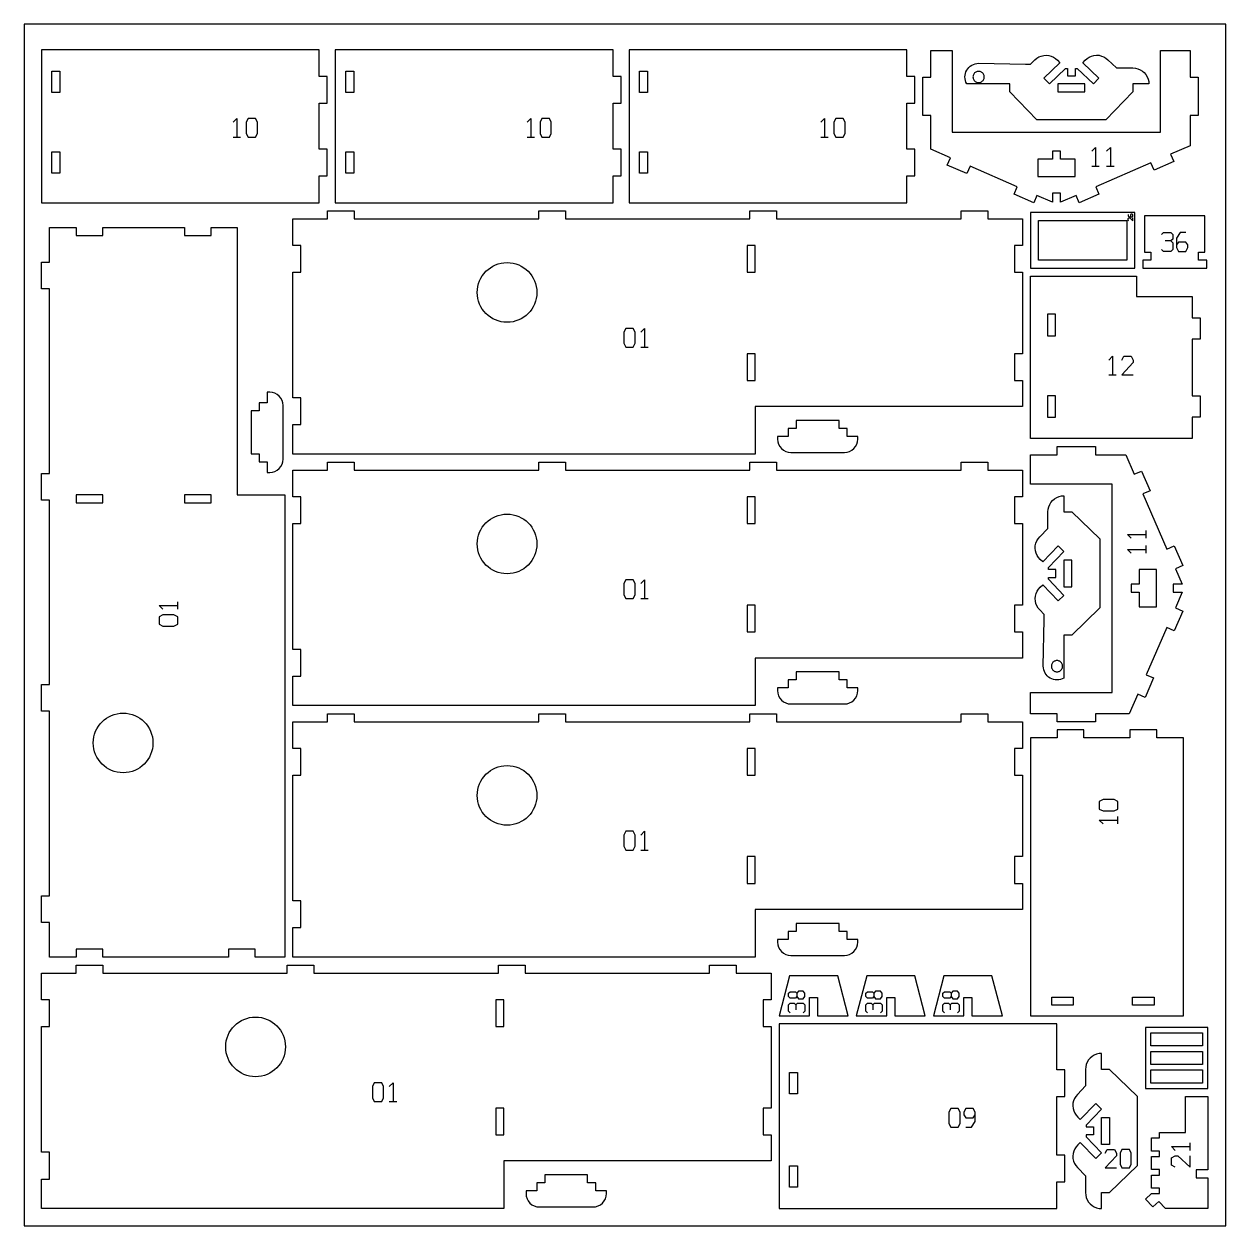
# Model space of a CAD drawing. Header units: millimetres. Extents: x 0 to 450, y 0 to 450.
import ezdxf

# ---------------------------------------------------------------- set-up
doc = ezdxf.new("R2010")
doc.units = ezdxf.units.MM
for name, color, linetype in [('CUT', 1, 'Continuous'), ('ENGRAVE', 5, 'Continuous'), ('SHEET', 8, 'Continuous')]:
    doc.layers.add(name, color=color, linetype=linetype)

msp = doc.modelspace()

# ---------------------------------------------------------------- linework, layer by layer
at = {"layer": 'CUT'}
for p, q in [((6.5, 440.35), (6.5, 383.11)), ((110.5, 440.35), (6.5, 440.35)), ((110.5, 430.35), (110.5, 440.35)), ((116.51, 440.35), (116.51, 383.11)), ((220.51, 440.35), (116.51, 440.35)), ((220.51, 430.35), (220.51, 440.35)), ((226.51, 440.35), (226.51, 383.11)), ((330.52, 440.35), (226.51, 440.35)), ((330.52, 430.35), (330.52, 440.35)), ((339.52, 430.08), (339.52, 440.08)), ((339.52, 440.08), (347.49, 440.08)), ((347.49, 440.08), (347.49, 409.5)), ((376.78, 435.02), (378.43, 436.61)), ((378.43, 436.61), (379.15, 437.21)), ((379.15, 437.21), (379.97, 437.69)), ((379.97, 437.69), (380.84, 438.03)), ((380.84, 438.03), (381.76, 438.24)), ((381.76, 438.24), (382.7, 438.29)), ((382.7, 438.29), (383.64, 438.26)), ((383.64, 438.26), (384.55, 438.01)), ((384.55, 438.01), (385.41, 437.59)), ((385.41, 437.59), (386.21, 437.09)), ((386.21, 437.09), (386.91, 436.46)), ((397.32, 436.46), (398.02, 437.09)), ((398.02, 437.09), (398.82, 437.59)), ((398.82, 437.59), (399.68, 437.97)), ((399.68, 437.97), (400.59, 438.2)), ((400.59, 438.2), (401.53, 438.29)), ((401.53, 438.29), (402.47, 438.29)), ((402.47, 438.29), (403.39, 438.03)), ((403.39, 438.03), (404.27, 437.69)), ((404.27, 437.69), (405.08, 437.21)), ((405.08, 437.21), (405.8, 436.61)), ((405.8, 436.61), (408.96, 433.56)), ((425.48, 409.5), (425.48, 440.08)), ((425.48, 440.08), (436.57, 440.08)), ((436.57, 440.08), (436.57, 430.08)), ((10.45, 424.35), (10.45, 432.35)), ((10.45, 432.35), (13.45, 432.35)), ((13.45, 432.35), (13.45, 424.35)), ((120.46, 424.35), (120.46, 432.35)), ((120.46, 432.35), (123.46, 432.35)), ((123.46, 432.35), (123.46, 424.35)), ((230.46, 424.35), (230.46, 432.35)), ((230.46, 432.35), (233.46, 432.35)), ((233.46, 432.35), (233.46, 424.35)), ((352.44, 431.5), (352.66, 432.13)), ((352.66, 432.13), (352.95, 432.73)), ((352.95, 432.73), (353.33, 433.29)), ((353.33, 433.29), (353.77, 433.79)), ((353.77, 433.79), (354.27, 434.23)), ((354.27, 434.23), (354.83, 434.6)), ((354.83, 434.6), (355.43, 434.9)), ((355.43, 434.9), (356.06, 435.11)), ((356.06, 435.11), (356.71, 435.24)), ((356.58, 432.12), (356.33, 432)), ((356.84, 432.21), (356.58, 432.12)), ((356.71, 435.24), (357.38, 435.29)), ((357.11, 432.28), (356.84, 432.21)), ((357.38, 432.28), (357.11, 432.28)), ((357.38, 435.29), (374.93, 435.02)), ((357.66, 432.26), (357.38, 432.28)), ((357.93, 432.21), (357.66, 432.26)), ((358.19, 432.12), (357.93, 432.21)), ((358.43, 432), (358.19, 432.12)), ((374.93, 435.02), (376.78, 435.02)), ((387.82, 435.53), (381.8, 429.71)), ((383.89, 427.56), (389.9, 433.37)), ((386.91, 436.46), (387.82, 435.53)), ((389.9, 433.37), (390.62, 433.37)), ((390.62, 433.37), (390.62, 430.56)), ((393.62, 430.56), (393.62, 433.37)), ((393.62, 433.37), (394.33, 433.37)), ((394.33, 433.37), (400.35, 427.56)), ((396.41, 435.53), (397.32, 436.46)), ((402.43, 429.71), (396.41, 435.53)), ((408.96, 433.56), (415.18, 433.56)), ((415.18, 433.56), (416.11, 433.48)), ((416.11, 433.48), (417.03, 433.26)), ((417.03, 433.26), (417.9, 432.9)), ((417.9, 432.9), (418.7, 432.41)), ((418.7, 432.41), (419.42, 431.8)), ((113.51, 430.35), (110.5, 430.35)), ((113.51, 420.35), (113.51, 430.35)), ((223.51, 430.35), (220.51, 430.35)), ((223.51, 420.35), (223.51, 430.35)), ((333.52, 430.35), (330.52, 430.35)), ((333.52, 420.35), (333.52, 430.35)), ((336.52, 415.72), (336.52, 430.08)), ((336.52, 430.08), (339.52, 430.08)), ((352.27, 430.18), (352.31, 430.85)), ((352.31, 429.51), (352.27, 430.18)), ((352.31, 430.85), (352.44, 431.5)), ((352.44, 428.86), (352.31, 429.51)), ((352.66, 428.22), (352.44, 428.86)), ((352.95, 427.56), (352.66, 428.22)), ((353, 427.56), (352.95, 427.56)), ((369.06, 427.56), (353, 427.56)), ((355.3, 430.45), (355.28, 430.18)), ((355.28, 430.18), (355.3, 429.9)), ((355.35, 430.72), (355.3, 430.45)), ((355.3, 429.9), (355.35, 429.63)), ((355.44, 430.98), (355.35, 430.72)), ((355.35, 429.63), (355.44, 429.37)), ((355.56, 431.23), (355.44, 430.98)), ((355.44, 429.37), (355.56, 429.13)), ((355.71, 431.46), (355.56, 431.23)), ((355.56, 429.13), (355.71, 428.9)), ((355.89, 431.67), (355.71, 431.46)), ((355.71, 428.9), (355.89, 428.69)), ((356.1, 431.85), (355.89, 431.67)), ((355.89, 428.69), (356.1, 428.51)), ((356.33, 432), (356.1, 431.85)), ((356.1, 428.51), (356.33, 428.36)), ((356.33, 428.36), (356.58, 428.23)), ((356.58, 428.23), (356.84, 428.15)), ((356.84, 428.15), (357.11, 428.09)), ((357.11, 428.09), (357.38, 428.07)), ((357.38, 428.07), (357.66, 428.07)), ((357.66, 428.07), (357.92, 428.13)), ((357.92, 428.13), (358.19, 428.23)), ((358.19, 428.23), (358.43, 428.36)), ((358.66, 431.85), (358.43, 432)), ((358.43, 428.36), (358.66, 428.51)), ((358.87, 431.67), (358.66, 431.85)), ((358.66, 428.51), (358.87, 428.69)), ((359.05, 431.46), (358.87, 431.67)), ((358.87, 428.69), (359.05, 428.9)), ((359.2, 431.23), (359.05, 431.46)), ((359.05, 428.9), (359.2, 429.13)), ((359.32, 430.98), (359.2, 431.23)), ((359.2, 429.13), (359.32, 429.37)), ((359.41, 430.72), (359.32, 430.98)), ((359.32, 429.37), (359.41, 429.63)), ((359.47, 430.45), (359.41, 430.72)), ((359.41, 429.63), (359.47, 429.9)), ((359.48, 430.18), (359.47, 430.45)), ((359.47, 429.9), (359.48, 430.18)), ((369.06, 424.56), (369.06, 427.56)), ((381.8, 429.71), (383.89, 427.56)), ((387.11, 427.56), (387.11, 424.56)), ((397.12, 427.56), (387.11, 427.56)), ((390.62, 430.56), (393.62, 430.56)), ((397.12, 424.56), (397.12, 427.56)), ((400.35, 427.56), (402.43, 429.71)), ((415.18, 427.56), (415.18, 424.56)), ((421.18, 427.56), (415.18, 427.56)), ((419.42, 431.8), (420.03, 431.08)), ((420.03, 431.08), (420.52, 430.28)), ((420.52, 430.28), (420.88, 429.41)), ((420.88, 429.41), (421.1, 428.49)), ((421.1, 428.49), (421.18, 427.56)), ((436.57, 430.08), (439.57, 430.08)), ((439.57, 430.08), (439.57, 415.72)), ((13.45, 424.35), (10.45, 424.35)), ((123.46, 424.35), (120.46, 424.35)), ((233.46, 424.35), (230.46, 424.35)), ((379.17, 414.08), (369.06, 424.56)), ((387.11, 424.56), (397.12, 424.56)), ((415.18, 424.56), (405.06, 414.08)), ((110.5, 403.11), (110.5, 420.35)), ((110.5, 420.35), (113.51, 420.35)), ((220.51, 403.11), (220.51, 420.35)), ((220.51, 420.35), (223.51, 420.35)), ((330.52, 403.11), (330.52, 420.35)), ((330.52, 420.35), (333.52, 420.35)), ((339.52, 415.72), (336.52, 415.72)), ((339.52, 403.11), (339.52, 415.72)), ((405.06, 414.08), (379.17, 414.08)), ((436.57, 415.72), (436.57, 404.42)), ((439.57, 415.72), (436.57, 415.72)), ((347.49, 409.5), (425.48, 409.5)), ((10.45, 394.11), (10.45, 402.11)), ((10.45, 402.11), (13.45, 402.11)), ((13.45, 402.11), (13.45, 394.11)), ((113.51, 403.11), (110.5, 403.11)), ((113.51, 393.11), (113.51, 403.11)), ((120.46, 394.11), (120.46, 402.11)), ((120.46, 402.11), (123.46, 402.11)), ((123.46, 402.11), (123.46, 394.11)), ((223.51, 403.11), (220.51, 403.11)), ((223.51, 393.11), (223.51, 403.11)), ((230.46, 394.11), (230.46, 402.11)), ((230.46, 402.11), (233.46, 402.11)), ((233.46, 402.11), (233.46, 394.11)), ((333.52, 403.11), (330.52, 403.11)), ((333.52, 393.11), (333.52, 403.11)), ((346.85, 399.92), (339.52, 403.11)), ((385.04, 402.36), (385.04, 399.36)), ((388.04, 402.36), (385.04, 402.36)), ((388.04, 399.36), (388.04, 402.36)), ((436.57, 404.42), (429.23, 401.23)), ((429.23, 401.23), (430.43, 398.48)), ((345.66, 397.17), (346.85, 399.92)), ((353, 393.98), (345.66, 397.17)), ((354.19, 396.73), (353, 393.98)), ((371.87, 389.05), (354.19, 396.73)), ((379.54, 399.36), (379.54, 392.93)), ((385.04, 399.36), (379.54, 399.36)), ((393.54, 399.36), (388.04, 399.36)), ((393.54, 392.93), (393.54, 399.36)), ((421.89, 398.04), (401.22, 389.05)), ((423.09, 395.28), (421.89, 398.04)), ((430.43, 398.48), (423.09, 395.28)), ((13.45, 394.11), (10.45, 394.11)), ((110.5, 383.11), (110.5, 393.11)), ((110.5, 393.11), (113.51, 393.11)), ((123.46, 394.11), (120.46, 394.11)), ((220.51, 383.11), (220.51, 393.11)), ((220.51, 393.11), (223.51, 393.11)), ((233.46, 394.11), (230.46, 394.11)), ((330.52, 383.11), (330.52, 393.11)), ((330.52, 393.11), (333.52, 393.11)), ((379.54, 392.93), (393.54, 392.93)), ((370.67, 386.3), (371.87, 389.05)), ((401.22, 389.05), (402.41, 386.3)), ((6.5, 383.11), (110.5, 383.11)), ((116.51, 383.11), (220.51, 383.11)), ((226.51, 383.11), (330.52, 383.11)), ((378.01, 383.11), (370.67, 386.3)), ((379.2, 385.86), (378.01, 383.11)), ((385.04, 383.32), (379.2, 385.86)), ((385.04, 386.67), (385.04, 383.32)), ((388.04, 386.67), (385.04, 386.67)), ((388.04, 383.32), (388.04, 386.67)), ((393.88, 385.86), (388.04, 383.32)), ((395.08, 383.11), (393.88, 385.86)), ((402.41, 386.3), (395.08, 383.11)), ((113.65, 377.11), (113.65, 380.11)), ((113.65, 380.11), (123.66, 380.11)), ((123.66, 380.11), (123.66, 377.11)), ((192.71, 377.11), (192.71, 380.11)), ((192.71, 380.11), (202.71, 380.11)), ((202.71, 380.11), (202.71, 377.11)), ((271.76, 377.11), (271.76, 380.11)), ((271.76, 380.11), (281.77, 380.11)), ((281.77, 380.11), (281.77, 377.11)), ((350.82, 377.11), (350.82, 380.11)), ((350.82, 380.11), (360.82, 380.11)), ((360.82, 380.11), (360.82, 377.11)), ((376.82, 379.49), (376.82, 358.61)), ((415.83, 379.49), (376.82, 379.49)), ((415.83, 358.61), (415.83, 379.49)), ((419.56, 378.16), (419.56, 364.61)), ((442.05, 378.16), (419.56, 378.16)), ((442.05, 364.61), (442.05, 378.16)), ((9.5, 373.82), (19.5, 373.82)), ((9.5, 360.82), (9.5, 373.82)), ((19.5, 373.82), (19.5, 370.82)), ((29.5, 373.82), (60.02, 373.82)), ((29.5, 370.82), (29.5, 373.82)), ((60.02, 373.82), (60.02, 370.82)), ((70.02, 373.82), (79.82, 373.82)), ((70.02, 370.82), (70.02, 373.82)), ((79.82, 373.82), (79.82, 273.77)), ((100.65, 367.1), (100.65, 377.11)), ((100.65, 377.11), (113.65, 377.11)), ((123.66, 377.11), (192.71, 377.11)), ((202.71, 377.11), (271.76, 377.11)), ((281.77, 377.11), (350.82, 377.11)), ((360.82, 377.11), (373.82, 377.11)), ((373.82, 377.11), (373.82, 367.1)), ((379.82, 361.61), (379.82, 376.49)), ((379.82, 376.49), (412.83, 376.49)), ((412.83, 376.49), (412.83, 361.61)), ((19.5, 370.82), (29.5, 370.82)), ((60.02, 370.82), (70.02, 370.82)), ((103.65, 367.1), (100.65, 367.1)), ((103.65, 357.1), (103.65, 367.1)), ((270.77, 367.1), (270.77, 357.1)), ((273.77, 367.1), (270.77, 367.1)), ((273.77, 357.1), (273.77, 367.1)), ((370.82, 367.1), (370.82, 357.1)), ((373.82, 367.1), (370.82, 367.1)), ((419.56, 364.61), (421.83, 364.61)), ((421.83, 364.61), (421.83, 361.61)), ((439.78, 361.61), (439.78, 364.61)), ((439.78, 364.61), (442.05, 364.61)), ((6.5, 360.82), (9.5, 360.82)), ((6.5, 350.82), (6.5, 360.82)), ((412.83, 361.61), (379.82, 361.61)), ((418.83, 361.61), (418.83, 358.61)), ((421.83, 361.61), (418.83, 361.61)), ((442.78, 361.61), (439.78, 361.61)), ((442.78, 358.61), (442.78, 361.61)), ((100.65, 310.03), (100.65, 357.1)), ((100.65, 357.1), (103.65, 357.1)), ((270.77, 357.1), (273.77, 357.1)), ((370.82, 357.1), (373.82, 357.1)), ((373.82, 357.1), (373.82, 326.58)), ((376.82, 358.61), (415.83, 358.61)), ((376.82, 294.77), (376.82, 355.61)), ((376.82, 355.61), (416.53, 355.61)), ((416.53, 355.61), (416.53, 348.01)), ((418.83, 358.61), (442.78, 358.61)), ((9.5, 350.82), (6.5, 350.82)), ((9.5, 281.77), (9.5, 350.82)), ((416.53, 348.01), (437.29, 348.01)), ((437.29, 348.01), (437.29, 340.01)), ((383.2, 341.32), (383.2, 333.31)), ((386.2, 341.32), (383.2, 341.32)), ((386.2, 333.31), (386.2, 341.32)), ((437.29, 340.01), (440.29, 340.01)), ((440.29, 340.01), (440.29, 332.01)), ((383.2, 333.31), (386.2, 333.31)), ((437.29, 332.01), (437.29, 310.77)), ((440.29, 332.01), (437.29, 332.01)), ((270.77, 326.58), (270.77, 316.58)), ((273.77, 326.58), (270.77, 326.58)), ((273.77, 316.58), (273.77, 326.58)), ((370.82, 326.58), (370.82, 316.58)), ((373.82, 326.58), (370.82, 326.58)), ((270.77, 316.58), (273.77, 316.58)), ((370.82, 316.58), (373.82, 316.58)), ((373.82, 316.58), (373.82, 306.79)), ((92.02, 312.17), (91.02, 312.17)), ((91.02, 312.17), (91.02, 308.17)), ((93, 312.08), (92.02, 312.17)), ((93.94, 311.79), (93, 312.08)), ((94.8, 311.33), (93.94, 311.79)), ((95.56, 310.71), (94.8, 311.33)), ((96.18, 309.95), (95.56, 310.71)), ((383.2, 310.77), (383.2, 302.77)), ((386.2, 310.77), (383.2, 310.77)), ((386.2, 302.77), (386.2, 310.77)), ((437.29, 310.77), (440.29, 310.77)), ((440.29, 310.77), (440.29, 302.77)), ((91.02, 308.17), (88.02, 308.17)), ((88.02, 308.17), (88.02, 305.17)), ((96.64, 309.09), (96.18, 309.95)), ((96.93, 308.15), (96.64, 309.09)), ((97.02, 307.17), (96.93, 308.15)), ((97.02, 287.11), (97.02, 307.17)), ((103.65, 310.03), (100.65, 310.03)), ((103.65, 300.03), (103.65, 310.03)), ((273.77, 306.79), (273.77, 288.95)), ((373.82, 306.79), (273.77, 306.79)), ((88.02, 305.17), (85.02, 305.17)), ((85.02, 305.17), (85.02, 289.11)), ((289.11, 301.58), (289.11, 298.58)), ((305.17, 301.58), (289.11, 301.58)), ((305.17, 298.58), (305.17, 301.58)), ((383.2, 302.77), (386.2, 302.77)), ((437.29, 302.77), (437.29, 294.77)), ((440.29, 302.77), (437.29, 302.77)), ((100.65, 288.95), (100.65, 300.03)), ((100.65, 300.03), (103.65, 300.03)), ((286.11, 298.58), (286.11, 295.58)), ((289.11, 298.58), (286.11, 298.58)), ((308.17, 298.58), (305.17, 298.58)), ((308.17, 295.58), (308.17, 298.58)), ((282.11, 295.58), (282.11, 294.58)), ((286.11, 295.58), (282.11, 295.58)), ((282.11, 294.58), (282.2, 293.61)), ((282.2, 293.61), (282.49, 292.67)), ((282.49, 292.67), (282.95, 291.8)), ((312.17, 295.58), (308.17, 295.58)), ((311.33, 291.8), (311.79, 292.67)), ((311.79, 292.67), (312.08, 293.61)), ((312.08, 293.61), (312.17, 294.58)), ((312.17, 294.58), (312.17, 295.58)), ((437.29, 294.77), (376.82, 294.77)), ((85.02, 289.11), (88.02, 289.11)), ((88.02, 289.11), (88.02, 286.11)), ((273.77, 288.95), (100.65, 288.95)), ((282.95, 291.8), (283.57, 291.05)), ((283.57, 291.05), (284.33, 290.42)), ((284.33, 290.42), (285.19, 289.96)), ((285.19, 289.96), (286.13, 289.68)), ((286.13, 289.68), (287.11, 289.58)), ((287.11, 289.58), (307.17, 289.58)), ((307.17, 289.58), (308.15, 289.68)), ((308.15, 289.68), (309.09, 289.96)), ((309.09, 289.96), (309.95, 290.42)), ((309.95, 290.42), (310.71, 291.05)), ((310.71, 291.05), (311.33, 291.8)), ((376.82, 288.77), (386.82, 288.77)), ((376.82, 277.68), (376.82, 288.77)), ((386.82, 291.77), (401.18, 291.77)), ((386.82, 288.77), (386.82, 291.77)), ((401.18, 291.77), (401.18, 288.77)), ((401.18, 288.77), (412.49, 288.77)), ((412.49, 288.77), (415.68, 281.43)), ((88.02, 286.11), (91.02, 286.11)), ((91.02, 286.11), (91.02, 282.11)), ((94.8, 282.95), (95.56, 283.57)), ((95.56, 283.57), (96.18, 284.33)), ((96.18, 284.33), (96.64, 285.19)), ((96.64, 285.19), (96.93, 286.13)), ((96.93, 286.13), (97.02, 287.11)), ((113.65, 282.95), (113.65, 285.95)), ((113.65, 285.95), (123.66, 285.95)), ((123.66, 285.95), (123.66, 282.95)), ((192.71, 282.95), (192.71, 285.95)), ((192.71, 285.95), (202.71, 285.95)), ((202.71, 285.95), (202.71, 282.95)), ((271.76, 282.95), (271.76, 285.95)), ((271.76, 285.95), (281.77, 285.95)), ((281.77, 285.95), (281.77, 282.95)), ((350.82, 282.95), (350.82, 285.95)), ((350.82, 285.95), (360.82, 285.95)), ((360.82, 285.95), (360.82, 282.95)), ((6.5, 281.77), (9.5, 281.77)), ((6.5, 271.76), (6.5, 281.77)), ((91.02, 282.11), (92.02, 282.11)), ((92.02, 282.11), (93, 282.2)), ((93, 282.2), (93.94, 282.49)), ((93.94, 282.49), (94.8, 282.95)), ((100.65, 272.95), (100.65, 282.95)), ((100.65, 282.95), (113.65, 282.95)), ((123.66, 282.95), (192.71, 282.95)), ((202.71, 282.95), (271.76, 282.95)), ((281.77, 282.95), (350.82, 282.95)), ((360.82, 282.95), (373.82, 282.95)), ((373.82, 282.95), (373.82, 272.95)), ((415.68, 281.43), (418.43, 282.62)), ((418.43, 282.62), (421.62, 275.29)), ((407.4, 277.68), (376.82, 277.68)), ((407.4, 199.69), (407.4, 277.68)), ((421.62, 275.29), (418.87, 274.09)), ((9.5, 271.76), (6.5, 271.76)), ((9.5, 202.71), (9.5, 271.76)), ((29.5, 273.77), (19.5, 273.77)), ((19.5, 273.77), (19.5, 270.77)), ((19.5, 270.77), (29.5, 270.77)), ((29.5, 270.77), (29.5, 273.77)), ((70.02, 273.77), (60.02, 273.77)), ((60.02, 273.77), (60.02, 270.77)), ((60.02, 270.77), (70.02, 270.77)), ((70.02, 270.77), (70.02, 273.77)), ((79.82, 273.77), (97.65, 273.77)), ((97.65, 273.77), (97.65, 100.65)), ((103.65, 272.95), (100.65, 272.95)), ((103.65, 262.95), (103.65, 272.95)), ((270.77, 272.95), (270.77, 262.95)), ((273.77, 272.95), (270.77, 272.95)), ((273.77, 262.95), (273.77, 272.95)), ((370.82, 272.95), (370.82, 262.95)), ((373.82, 272.95), (370.82, 272.95)), ((383.64, 269.23), (384, 270.1)), ((384, 270.1), (384.49, 270.9)), ((384.49, 270.9), (385.1, 271.62)), ((385.1, 271.62), (385.82, 272.23)), ((385.82, 272.23), (386.62, 272.72)), ((386.62, 272.72), (387.49, 273.08)), ((387.49, 273.08), (388.41, 273.3)), ((388.41, 273.3), (389.35, 273.37)), ((389.35, 273.37), (389.35, 267.37)), ((418.87, 274.09), (427.86, 253.42)), ((383.35, 267.37), (383.42, 268.31)), ((383.35, 261.16), (383.35, 267.37)), ((383.42, 268.31), (383.64, 269.23)), ((389.35, 267.37), (392.35, 267.37)), ((392.35, 267.37), (402.82, 257.26)), ((100.65, 215.88), (100.65, 262.95)), ((100.65, 262.95), (103.65, 262.95)), ((270.77, 262.95), (273.77, 262.95)), ((370.82, 262.95), (373.82, 262.95)), ((373.82, 262.95), (373.82, 232.43)), ((380.3, 258), (383.35, 261.16)), ((379.22, 256.46), (379.7, 257.27)), ((379.7, 257.27), (380.3, 258)), ((402.82, 257.26), (402.82, 231.37)), ((378.61, 254.67), (378.87, 255.59)), ((378.61, 253.73), (378.61, 254.67)), ((378.7, 252.79), (378.61, 253.73)), ((378.94, 251.88), (378.7, 252.79)), ((378.87, 255.59), (379.22, 256.46)), ((387.19, 254.63), (381.38, 248.61)), ((383.54, 246.53), (389.35, 252.54)), ((389.35, 252.54), (387.19, 254.63)), ((427.86, 253.42), (430.61, 254.61)), ((430.61, 254.61), (433.8, 247.27)), ((379.31, 251.02), (378.94, 251.88)), ((379.82, 250.22), (379.31, 251.02)), ((380.44, 249.52), (379.82, 250.22)), ((381.38, 248.61), (380.44, 249.52)), ((392.35, 249.31), (389.35, 249.31)), ((389.35, 249.31), (389.35, 239.31)), ((392.35, 239.31), (392.35, 249.31)), ((383.54, 245.81), (383.54, 246.53)), ((386.35, 245.81), (383.54, 245.81)), ((386.35, 242.81), (386.35, 245.81)), ((423.97, 245.74), (417.54, 245.74)), ((417.54, 245.74), (417.54, 240.24)), ((423.97, 231.74), (423.97, 245.74)), ((433.8, 247.27), (431.05, 246.08)), ((431.05, 246.08), (433.59, 240.24)), ((379.82, 238.41), (380.44, 239.11)), ((380.44, 239.11), (381.38, 240.01)), ((381.38, 240.01), (387.19, 234)), ((383.54, 242.81), (386.35, 242.81)), ((383.54, 242.1), (383.54, 242.81)), ((389.35, 236.08), (383.54, 242.1)), ((389.35, 239.31), (392.35, 239.31)), ((417.54, 240.24), (414.54, 240.24)), ((414.54, 240.24), (414.54, 237.24)), ((433.59, 240.24), (430.24, 240.24)), ((430.24, 240.24), (430.24, 237.24)), ((378.61, 234.9), (378.64, 235.84)), ((378.67, 233.96), (378.61, 234.9)), ((378.64, 235.84), (378.9, 236.75)), ((378.9, 236.75), (379.31, 237.61)), ((379.31, 237.61), (379.82, 238.41)), ((387.19, 234), (389.35, 236.08)), ((414.54, 237.24), (417.54, 237.24)), ((417.54, 237.24), (417.54, 231.74)), ((430.24, 237.24), (433.59, 237.24)), ((433.59, 237.24), (431.05, 231.4)), ((270.77, 232.43), (270.77, 222.43)), ((273.77, 232.43), (270.77, 232.43)), ((273.77, 222.43), (273.77, 232.43)), ((370.82, 232.43), (370.82, 222.43)), ((373.82, 232.43), (370.82, 232.43)), ((378.87, 233.04), (378.67, 233.96)), ((379.22, 232.16), (378.87, 233.04)), ((379.7, 231.35), (379.22, 232.16)), ((380.3, 230.63), (379.7, 231.35)), ((381.89, 228.98), (380.3, 230.63)), ((402.82, 231.37), (392.35, 221.25)), ((417.54, 231.74), (423.97, 231.74)), ((433.8, 230.21), (430.61, 222.87)), ((431.05, 231.4), (433.8, 230.21)), ((381.62, 209.58), (381.89, 227.12)), ((381.89, 227.12), (381.89, 228.98)), ((270.77, 222.43), (273.77, 222.43)), ((370.82, 222.43), (373.82, 222.43)), ((373.82, 222.43), (373.82, 212.64)), ((392.35, 221.25), (389.35, 221.25)), ((389.35, 221.25), (389.35, 205.2)), ((427.86, 224.06), (420.17, 206.39)), ((430.61, 222.87), (427.86, 224.06)), ((103.65, 215.88), (100.65, 215.88)), ((103.65, 205.88), (103.65, 215.88)), ((273.77, 212.64), (273.77, 194.8)), ((373.82, 212.64), (273.77, 212.64)), ((385.92, 211.52), (385.67, 211.4)), ((386.18, 211.61), (385.92, 211.52)), ((386.45, 211.66), (386.18, 211.61)), ((386.73, 211.68), (386.45, 211.66)), ((387, 211.66), (386.73, 211.68)), ((387.27, 211.61), (387, 211.66)), ((387.53, 211.52), (387.27, 211.61)), ((387.78, 211.4), (387.53, 211.52)), ((289.11, 207.43), (289.11, 204.43)), ((305.17, 207.43), (289.11, 207.43)), ((305.17, 204.43), (305.17, 207.43)), ((381.66, 208.91), (381.62, 209.58)), ((381.79, 208.26), (381.66, 208.91)), ((382, 207.62), (381.79, 208.26)), ((382.3, 207.02), (382, 207.62)), ((382.67, 206.47), (382.3, 207.02)), ((384.64, 209.85), (384.62, 209.58)), ((384.62, 209.58), (384.62, 209.3)), ((384.62, 209.3), (384.69, 209.03)), ((384.69, 210.12), (384.64, 209.85)), ((384.78, 210.38), (384.69, 210.12)), ((384.69, 209.03), (384.78, 208.77)), ((384.9, 210.63), (384.78, 210.38)), ((384.78, 208.77), (384.9, 208.53)), ((385.06, 210.86), (384.9, 210.63)), ((384.9, 208.53), (385.06, 208.3)), ((385.24, 211.07), (385.06, 210.86)), ((385.06, 208.3), (385.24, 208.09)), ((385.45, 211.25), (385.24, 211.07)), ((385.24, 208.09), (385.45, 207.91)), ((385.67, 211.4), (385.45, 211.25)), ((385.45, 207.91), (385.67, 207.76)), ((385.67, 207.76), (385.92, 207.63)), ((385.92, 207.63), (386.18, 207.55)), ((386.18, 207.55), (386.45, 207.49)), ((386.45, 207.49), (386.73, 207.47)), ((386.73, 207.47), (387, 207.49)), ((387, 207.49), (387.27, 207.55)), ((387.27, 207.55), (387.53, 207.63)), ((387.53, 207.63), (387.78, 207.76)), ((388.01, 211.25), (387.78, 211.4)), ((387.78, 207.76), (388.01, 207.91)), ((388.21, 211.07), (388.01, 211.25)), ((388.01, 207.91), (388.21, 208.09)), ((388.4, 210.86), (388.21, 211.07)), ((388.21, 208.09), (388.4, 208.3)), ((388.55, 210.63), (388.4, 210.86)), ((388.4, 208.3), (388.55, 208.53)), ((388.67, 210.38), (388.55, 210.63)), ((388.55, 208.53), (388.67, 208.77)), ((388.78, 210.12), (388.67, 210.38)), ((388.67, 208.77), (388.76, 209.03)), ((388.76, 209.03), (388.81, 209.3)), ((388.83, 209.85), (388.78, 210.12)), ((388.81, 209.3), (388.83, 209.58)), ((388.83, 209.58), (388.83, 209.85)), ((6.5, 202.71), (9.5, 202.71)), ((6.5, 192.71), (6.5, 202.71)), ((100.65, 194.8), (100.65, 205.88)), ((100.65, 205.88), (103.65, 205.88)), ((286.11, 204.43), (286.11, 201.43)), ((289.11, 204.43), (286.11, 204.43)), ((308.17, 204.43), (305.17, 204.43)), ((308.17, 201.43), (308.17, 204.43)), ((383.11, 205.96), (382.67, 206.47)), ((383.62, 205.52), (383.11, 205.96)), ((384.17, 205.15), (383.62, 205.52)), ((384.77, 204.86), (384.17, 205.15)), ((385.4, 204.64), (384.77, 204.86)), ((386.06, 204.51), (385.4, 204.64)), ((386.73, 204.47), (386.06, 204.51)), ((387.39, 204.51), (386.73, 204.47)), ((388.05, 204.64), (387.39, 204.51)), ((388.68, 204.86), (388.05, 204.64)), ((389.35, 205.15), (388.68, 204.86)), ((389.35, 205.2), (389.35, 205.15)), ((422.92, 205.19), (419.73, 197.86)), ((420.17, 206.39), (422.92, 205.19)), ((282.11, 201.43), (282.11, 200.43)), ((286.11, 201.43), (282.11, 201.43)), ((282.11, 200.43), (282.2, 199.46)), ((282.2, 199.46), (282.49, 198.52)), ((282.49, 198.52), (282.95, 197.65)), ((312.17, 201.43), (308.17, 201.43)), ((311.33, 197.65), (311.79, 198.52)), ((311.79, 198.52), (312.08, 199.46)), ((312.08, 199.46), (312.17, 200.43)), ((312.17, 200.43), (312.17, 201.43)), ((376.82, 199.69), (407.4, 199.69)), ((376.82, 191.71), (376.82, 199.69)), ((416.98, 199.05), (413.79, 191.71)), ((419.73, 197.86), (416.98, 199.05)), ((273.77, 194.8), (100.65, 194.8)), ((282.95, 197.65), (283.57, 196.89)), ((283.57, 196.89), (284.33, 196.27)), ((284.33, 196.27), (285.19, 195.81)), ((285.19, 195.81), (286.13, 195.53)), ((286.13, 195.53), (287.11, 195.43)), ((287.11, 195.43), (307.17, 195.43)), ((307.17, 195.43), (308.15, 195.53)), ((308.15, 195.53), (309.09, 195.81)), ((309.09, 195.81), (309.95, 196.27)), ((309.95, 196.27), (310.71, 196.89)), ((310.71, 196.89), (311.33, 197.65)), ((9.5, 192.71), (6.5, 192.71)), ((9.5, 123.66), (9.5, 192.71)), ((113.65, 188.8), (113.65, 191.8)), ((113.65, 191.8), (123.66, 191.8)), ((123.66, 191.8), (123.66, 188.8)), ((192.71, 188.8), (192.71, 191.8)), ((192.71, 191.8), (202.71, 191.8)), ((202.71, 191.8), (202.71, 188.8)), ((271.76, 188.8), (271.76, 191.8)), ((271.76, 191.8), (281.77, 191.8)), ((281.77, 191.8), (281.77, 188.8)), ((350.82, 188.8), (350.82, 191.8)), ((350.82, 191.8), (360.82, 191.8)), ((360.82, 191.8), (360.82, 188.8)), ((386.82, 191.71), (376.82, 191.71)), ((386.82, 188.71), (386.82, 191.71)), ((413.79, 191.71), (401.18, 191.71)), ((401.18, 191.71), (401.18, 188.71)), ((100.65, 178.8), (100.65, 188.8)), ((100.65, 188.8), (113.65, 188.8)), ((123.66, 188.8), (192.71, 188.8)), ((202.71, 188.8), (271.76, 188.8)), ((281.77, 188.8), (350.82, 188.8)), ((360.82, 188.8), (373.82, 188.8)), ((373.82, 188.8), (373.82, 178.8)), ((401.18, 188.71), (386.82, 188.71)), ((396.83, 185.71), (386.82, 185.71)), ((386.82, 185.71), (386.82, 182.71)), ((396.83, 182.71), (396.83, 185.71)), ((424.07, 185.71), (414.07, 185.71)), ((414.07, 185.71), (414.07, 182.71)), ((424.07, 182.71), (424.07, 185.71)), ((386.82, 182.71), (376.82, 182.71)), ((376.82, 182.71), (376.82, 78.71)), ((414.07, 182.71), (396.83, 182.71)), ((434.07, 182.71), (424.07, 182.71)), ((434.07, 78.71), (434.07, 182.71)), ((103.65, 178.8), (100.65, 178.8)), ((103.65, 168.8), (103.65, 178.8)), ((270.77, 178.8), (270.77, 168.8)), ((273.77, 178.8), (270.77, 178.8)), ((273.77, 168.8), (273.77, 178.8)), ((370.82, 178.8), (370.82, 168.8)), ((373.82, 178.8), (370.82, 178.8)), ((100.65, 121.73), (100.65, 168.8)), ((100.65, 168.8), (103.65, 168.8)), ((270.77, 168.8), (273.77, 168.8)), ((370.82, 168.8), (373.82, 168.8)), ((373.82, 168.8), (373.82, 138.28)), ((270.77, 138.28), (270.77, 128.28)), ((273.77, 138.28), (270.77, 138.28)), ((273.77, 128.28), (273.77, 138.28)), ((370.82, 138.28), (370.82, 128.28)), ((373.82, 138.28), (370.82, 138.28)), ((270.77, 128.28), (273.77, 128.28)), ((370.82, 128.28), (373.82, 128.28)), ((373.82, 128.28), (373.82, 118.48)), ((6.5, 123.66), (9.5, 123.66)), ((6.5, 113.65), (6.5, 123.66)), ((103.65, 121.73), (100.65, 121.73)), ((103.65, 111.73), (103.65, 121.73)), ((273.77, 118.48), (273.77, 100.65)), ((373.82, 118.48), (273.77, 118.48)), ((9.5, 113.65), (6.5, 113.65)), ((9.5, 100.65), (9.5, 113.65)), ((289.11, 113.28), (289.11, 110.28)), ((305.17, 113.28), (289.11, 113.28)), ((305.17, 110.28), (305.17, 113.28)), ((100.65, 100.65), (100.65, 111.73)), ((100.65, 111.73), (103.65, 111.73)), ((286.11, 110.28), (286.11, 107.28)), ((289.11, 110.28), (286.11, 110.28)), ((308.17, 110.28), (305.17, 110.28)), ((308.17, 107.28), (308.17, 110.28)), ((29.5, 103.65), (19.5, 103.65)), ((19.5, 103.65), (19.5, 100.65)), ((29.5, 100.65), (29.5, 103.65)), ((86.58, 103.65), (76.58, 103.65)), ((76.58, 103.65), (76.58, 100.65)), ((86.58, 100.65), (86.58, 103.65)), ((282.11, 107.28), (282.11, 106.28)), ((286.11, 107.28), (282.11, 107.28)), ((282.11, 106.28), (282.2, 105.3)), ((282.2, 105.3), (282.49, 104.37)), ((282.49, 104.37), (282.95, 103.5)), ((282.95, 103.5), (283.57, 102.74)), ((312.17, 107.28), (308.17, 107.28)), ((310.71, 102.74), (311.33, 103.5)), ((311.33, 103.5), (311.79, 104.37)), ((311.79, 104.37), (312.08, 105.3)), ((312.08, 105.3), (312.17, 106.28)), ((312.17, 106.28), (312.17, 107.28)), ((19.5, 100.65), (9.5, 100.65)), ((76.58, 100.65), (29.5, 100.65)), ((97.65, 100.65), (86.58, 100.65)), ((273.77, 100.65), (100.65, 100.65)), ((283.57, 102.74), (284.33, 102.12)), ((284.33, 102.12), (285.19, 101.66)), ((285.19, 101.66), (286.13, 101.37)), ((286.13, 101.37), (287.11, 101.28)), ((287.11, 101.28), (307.17, 101.28)), ((307.17, 101.28), (308.15, 101.37)), ((308.15, 101.37), (309.09, 101.66)), ((309.09, 101.66), (309.95, 102.12)), ((309.95, 102.12), (310.71, 102.74)), ((6.5, 84.65), (6.5, 94.65)), ((6.5, 94.65), (19.5, 94.65)), ((19.5, 94.65), (19.5, 97.65)), ((19.5, 97.65), (29.5, 97.65)), ((29.5, 97.65), (29.5, 94.65)), ((29.5, 94.65), (98.56, 94.65)), ((98.56, 94.65), (98.56, 97.65)), ((98.56, 97.65), (108.56, 97.65)), ((108.56, 97.65), (108.56, 94.65)), ((108.56, 94.65), (177.61, 94.65)), ((177.61, 94.65), (177.61, 97.65)), ((177.61, 97.65), (187.61, 97.65)), ((187.61, 97.65), (187.61, 94.65)), ((187.61, 94.65), (256.67, 94.65)), ((256.67, 94.65), (256.67, 97.65)), ((256.67, 97.65), (266.67, 97.65)), ((266.67, 97.65), (266.67, 94.65)), ((266.67, 94.65), (279.67, 94.65)), ((279.67, 94.65), (279.67, 84.65)), ((286.6, 93.67), (282.67, 78.71)), ((304.63, 93.67), (286.6, 93.67)), ((308.56, 78.71), (304.63, 93.67)), ((315.48, 93.67), (311.56, 78.71)), ((333.52, 93.67), (315.48, 93.67)), ((337.44, 78.71), (333.52, 93.67)), ((344.37, 93.67), (340.44, 78.71)), ((362.4, 93.67), (344.37, 93.67)), ((366.33, 78.71), (362.4, 93.67)), ((294.11, 85.58), (297.11, 85.58)), ((294.11, 78.71), (294.11, 85.58)), ((297.11, 85.58), (297.11, 78.71)), ((323, 85.58), (326, 85.58)), ((323, 78.71), (323, 85.58)), ((326, 85.58), (326, 78.71)), ((351.89, 85.58), (354.89, 85.58)), ((351.89, 78.71), (351.89, 85.58)), ((354.89, 85.58), (354.89, 78.71)), ((384.82, 85.66), (392.83, 85.66)), ((384.82, 82.66), (384.82, 85.66)), ((392.83, 85.66), (392.83, 82.66)), ((415.07, 85.66), (423.07, 85.66)), ((415.07, 82.66), (415.07, 85.66)), ((423.07, 85.66), (423.07, 82.66)), ((9.5, 84.65), (6.5, 84.65)), ((9.5, 74.65), (9.5, 84.65)), ((176.62, 84.65), (176.62, 74.65)), ((179.62, 84.65), (176.62, 84.65)), ((179.62, 74.65), (179.62, 84.65)), ((276.67, 84.65), (276.67, 74.65)), ((279.67, 84.65), (276.67, 84.65)), ((392.83, 82.66), (384.82, 82.66)), ((423.07, 82.66), (415.07, 82.66)), ((282.67, 78.71), (294.11, 78.71)), ((297.11, 78.71), (308.56, 78.71)), ((311.56, 78.71), (323, 78.71)), ((326, 78.71), (337.44, 78.71)), ((340.44, 78.71), (351.89, 78.71)), ((354.89, 78.71), (366.33, 78.71)), ((376.82, 78.71), (434.07, 78.71)), ((6.5, 27.58), (6.5, 74.65)), ((6.5, 74.65), (9.5, 74.65)), ((176.62, 74.65), (179.62, 74.65)), ((276.67, 74.65), (279.67, 74.65)), ((279.67, 74.65), (279.67, 44.13)), ((282.67, 75.71), (282.67, 6.5)), ((386.68, 75.71), (282.67, 75.71)), ((386.68, 58.44), (386.68, 75.71)), ((419.89, 74.34), (419.89, 51.46)), ((443.23, 74.34), (419.89, 74.34)), ((421.89, 67.38), (421.89, 72.34)), ((421.89, 72.34), (441.23, 72.34)), ((441.23, 72.34), (441.23, 67.38)), ((443.23, 51.46), (443.23, 74.34)), ((399.89, 63.48), (399.17, 62.86)), ((400.69, 63.97), (399.89, 63.48)), ((401.56, 64.33), (400.69, 63.97)), ((402.47, 64.62), (401.56, 64.33)), ((403.41, 64.62), (402.47, 64.62)), ((403.41, 58.62), (403.41, 64.62)), ((441.23, 67.38), (421.89, 67.38)), ((421.89, 60.42), (421.89, 65.38)), ((421.89, 65.38), (441.23, 65.38)), ((441.23, 65.38), (441.23, 60.42)), ((397.49, 59.56), (397.41, 58.62)), ((397.41, 58.62), (397.41, 52.41)), ((397.71, 60.48), (397.49, 59.56)), ((398.07, 61.35), (397.71, 60.48)), ((398.56, 62.15), (398.07, 61.35)), ((399.17, 62.86), (398.56, 62.15)), ((406.41, 58.62), (403.41, 58.62)), ((416.89, 48.5), (406.41, 58.62)), ((441.23, 60.42), (421.89, 60.42)), ((286.62, 49.44), (286.62, 57.44)), ((286.62, 57.44), (289.62, 57.44)), ((289.62, 57.44), (289.62, 49.44)), ((389.68, 58.44), (386.68, 58.44)), ((389.68, 48.44), (389.68, 58.44)), ((421.89, 53.46), (421.89, 58.42)), ((421.89, 58.42), (441.23, 58.42)), ((441.23, 58.42), (441.23, 53.46)), ((397.41, 52.41), (394.36, 49.25)), ((419.89, 51.46), (443.23, 51.46)), ((441.23, 53.46), (421.89, 53.46)), ((289.62, 49.44), (286.62, 49.44)), ((386.68, 26.5), (386.68, 48.44)), ((386.68, 48.44), (389.68, 48.44)), ((392.73, 45.92), (392.68, 44.98)), ((392.94, 46.83), (392.73, 45.92)), ((393.28, 47.71), (392.94, 46.83)), ((393.76, 48.52), (393.28, 47.71)), ((394.36, 49.25), (393.76, 48.52)), ((395.44, 39.86), (401.26, 45.88)), ((401.26, 45.88), (403.41, 43.79)), ((416.89, 22.62), (416.89, 48.5)), ((434.82, 48.46), (443.18, 48.46)), ((434.82, 35), (434.82, 48.46)), ((443.18, 48.46), (443.18, 20.98)), ((176.62, 44.13), (176.62, 34.13)), ((179.62, 44.13), (176.62, 44.13)), ((179.62, 34.13), (179.62, 44.13)), ((276.67, 44.13), (276.67, 34.13)), ((279.67, 44.13), (276.67, 44.13)), ((392.68, 44.98), (392.77, 44.04)), ((392.77, 44.04), (393, 43.13)), ((393, 43.13), (393.38, 42.26)), ((393.38, 42.26), (393.88, 41.47)), ((393.88, 41.47), (394.51, 40.76)), ((394.51, 40.76), (395.44, 39.86)), ((403.41, 43.79), (397.6, 37.78)), ((403.41, 30.56), (403.41, 40.56)), ((403.41, 40.56), (406.41, 40.56)), ((406.41, 40.56), (406.41, 30.56)), ((397.6, 37.78), (397.6, 37.06)), ((397.6, 37.06), (400.41, 37.06)), ((400.41, 37.06), (400.41, 34.06)), ((176.62, 34.13), (179.62, 34.13)), ((276.67, 34.13), (279.67, 34.13)), ((279.67, 34.13), (279.67, 24.33)), ((397.6, 34.06), (397.6, 33.35)), ((400.41, 34.06), (397.6, 34.06)), ((397.6, 33.35), (403.41, 27.33)), ((422.07, 33), (425.07, 33)), ((422.07, 28.04), (422.07, 33)), ((425.07, 35), (434.82, 35)), ((425.07, 33), (425.07, 35)), ((9.5, 27.58), (6.5, 27.58)), ((9.5, 17.57), (9.5, 27.58)), ((392.77, 27.08), (392.68, 26.15)), ((393, 28), (392.77, 27.08)), ((393.38, 28.86), (393, 28)), ((393.88, 29.65), (393.38, 28.86)), ((394.51, 30.36), (393.88, 29.65)), ((395.44, 31.26), (394.51, 30.36)), ((401.26, 25.25), (395.44, 31.26)), ((403.41, 27.33), (401.26, 25.25)), ((406.41, 30.56), (403.41, 30.56)), ((425.07, 28.04), (422.07, 28.04)), ((425.07, 26.04), (425.07, 28.04)), ((179.62, 24.33), (179.62, 6.5)), ((279.67, 24.33), (179.62, 24.33)), ((286.62, 14.5), (286.62, 22.5)), ((286.62, 22.5), (289.62, 22.5)), ((289.62, 22.5), (289.62, 14.5)), ((389.68, 26.5), (386.68, 26.5)), ((389.68, 16.5), (389.68, 26.5)), ((392.68, 26.15), (392.73, 25.21)), ((392.73, 25.21), (392.94, 24.29)), ((392.94, 24.29), (393.28, 23.41)), ((393.28, 23.41), (393.76, 22.6)), ((393.76, 22.6), (394.36, 21.87)), ((406.41, 12.5), (416.89, 22.62)), ((422.07, 26.04), (425.07, 26.04)), ((422.07, 21.08), (422.07, 26.04)), ((194.96, 19.13), (194.96, 16.13)), ((211.02, 19.13), (194.96, 19.13)), ((211.02, 16.13), (211.02, 19.13)), ((394.36, 21.87), (397.41, 18.71)), ((397.41, 18.71), (397.41, 12.5)), ((425.07, 21.08), (422.07, 21.08)), ((422.07, 19.08), (425.07, 19.08)), ((422.07, 14.12), (422.07, 19.08)), ((425.07, 19.08), (425.07, 21.08)), ((443.18, 20.98), (438.82, 20.98)), ((438.82, 20.98), (438.82, 17.98)), ((6.5, 6.5), (6.5, 17.57)), ((6.5, 17.57), (9.5, 17.57)), ((191.95, 16.13), (191.95, 13.13)), ((194.96, 16.13), (191.95, 16.13)), ((214.02, 16.13), (211.02, 16.13)), ((214.02, 13.13), (214.02, 16.13)), ((289.62, 14.5), (286.62, 14.5)), ((386.68, 6.5), (386.68, 16.5)), ((386.68, 16.5), (389.68, 16.5)), ((425.07, 14.12), (422.07, 14.12)), ((425.07, 12.12), (425.07, 14.12)), ((438.82, 17.98), (443.18, 17.98)), ((443.18, 17.98), (443.18, 6.5)), ((187.95, 13.13), (187.95, 12.13)), ((191.95, 13.13), (187.95, 13.13)), ((187.95, 12.13), (188.05, 11.15)), ((188.05, 11.15), (188.33, 10.21)), ((188.33, 10.21), (188.8, 9.35)), ((188.8, 9.35), (189.42, 8.59)), ((218.02, 13.13), (214.02, 13.13)), ((216.56, 8.59), (217.18, 9.35)), ((217.18, 9.35), (217.64, 10.21)), ((217.64, 10.21), (217.92, 11.15)), ((217.92, 11.15), (218.02, 12.13)), ((218.02, 12.13), (218.02, 13.13)), ((397.41, 12.5), (397.49, 11.56)), ((397.49, 11.56), (397.71, 10.65)), ((397.71, 10.65), (398.07, 9.78)), ((398.07, 9.78), (398.56, 8.97)), ((403.41, 6.5), (403.41, 12.5)), ((403.41, 12.5), (406.41, 12.5)), ((419.89, 10.05), (422.07, 12.12)), ((422.64, 7.15), (419.89, 10.05)), ((422.07, 12.12), (425.07, 12.12)), ((424.82, 9.21), (422.64, 7.15)), ((427.38, 6.5), (424.82, 9.21)), ((179.62, 6.5), (6.5, 6.5)), ((189.42, 8.59), (190.18, 7.97)), ((190.18, 7.97), (191.04, 7.51)), ((191.04, 7.51), (191.98, 7.22)), ((191.98, 7.22), (192.95, 7.13)), ((192.95, 7.13), (213.02, 7.13)), ((213.02, 7.13), (214, 7.22)), ((214, 7.22), (214.93, 7.51)), ((214.93, 7.51), (215.8, 7.97)), ((215.8, 7.97), (216.56, 8.59)), ((282.67, 6.5), (386.68, 6.5)), ((398.56, 8.97), (399.17, 8.26)), ((399.17, 8.26), (399.89, 7.65)), ((399.89, 7.65), (400.69, 7.15)), ((400.69, 7.15), (401.56, 6.79)), ((401.56, 6.79), (402.47, 6.57)), ((402.47, 6.57), (403.41, 6.57)), ((443.18, 6.5), (427.38, 6.5))]:
    msp.add_line(p, q, dxfattribs=at)
for centre in [(180.84, 349.51), (180.84, 255.35), (37.1, 180.84), (180.84, 161.2), (86.69, 67.05)]:
    msp.add_circle(centre, 11.18, dxfattribs=at)
at = {"layer": 'ENGRAVE'}
for p, q in [((78.3, 413.21), (79.7, 414.61)), ((79.7, 414.61), (79.7, 407.61)), ((83.9, 414.61), (83.2, 413.21)), ((86.7, 414.61), (83.9, 414.61)), ((87.4, 413.21), (86.7, 414.61)), ((188.31, 413.21), (189.71, 414.61)), ((189.71, 414.61), (189.71, 407.61)), ((193.91, 414.61), (193.21, 413.21)), ((196.71, 414.61), (193.91, 414.61)), ((197.41, 413.21), (196.71, 414.61)), ((298.31, 413.21), (299.71, 414.61)), ((299.71, 414.61), (299.71, 407.61)), ((303.91, 414.61), (303.21, 413.21)), ((306.71, 414.61), (303.91, 414.61)), ((307.41, 413.21), (306.71, 414.61)), ((83.2, 413.21), (83.2, 409.01)), ((87.4, 409.01), (87.4, 413.21)), ((193.21, 413.21), (193.21, 409.01)), ((197.41, 409.01), (197.41, 413.21)), ((303.21, 413.21), (303.21, 409.01)), ((307.41, 409.01), (307.41, 413.21)), ((78.3, 407.61), (81.1, 407.61)), ((83.2, 409.01), (83.9, 407.61)), ((83.9, 407.61), (86.7, 407.61)), ((86.7, 407.61), (87.4, 409.01)), ((188.31, 407.61), (191.11, 407.61)), ((193.21, 409.01), (193.91, 407.61)), ((193.91, 407.61), (196.71, 407.61)), ((196.71, 407.61), (197.41, 409.01)), ((298.31, 407.61), (301.11, 407.61)), ((303.21, 409.01), (303.91, 407.61)), ((303.91, 407.61), (306.71, 407.61)), ((306.71, 407.61), (307.41, 409.01)), ((399.72, 402.4), (401.12, 403.8)), ((401.12, 403.8), (401.12, 396.8)), ((405.32, 402.4), (406.72, 403.8)), ((406.72, 403.8), (406.72, 396.8)), ((399.72, 396.8), (402.52, 396.8)), ((405.32, 396.8), (408.12, 396.8)), ((413.33, 378.67), (413.33, 378.12)), ((413.33, 378.12), (413.88, 377.76)), ((414.52, 378.86), (414.24, 378.67)), ((414.24, 378.67), (414.24, 377.94)), ((414.79, 378.86), (414.52, 378.86)), ((415.16, 378.67), (414.79, 378.86)), ((415.16, 377.94), (415.16, 378.67)), ((413.33, 377.21), (413.69, 377.39)), ((413.33, 376.48), (413.33, 377.21)), ((413.69, 376.29), (413.33, 376.48)), ((413.69, 377.39), (413.95, 377.39)), ((413.88, 377.76), (414.79, 377.76)), ((413.95, 377.39), (415.16, 376.29)), ((414.24, 377.94), (414.52, 377.76)), ((414.79, 377.76), (415.16, 377.94)), ((415.16, 376.29), (415.16, 377.39)), ((425.9, 371.19), (426.6, 371.89)), ((426.6, 371.89), (429.4, 371.89)), ((429.4, 371.89), (430.1, 371.19)), ((430.1, 369.51), (429.4, 368.81)), ((430.1, 371.19), (430.1, 369.51)), ((432.9, 371.89), (431.5, 369.79)), ((431.5, 369.79), (431.5, 366.29)), ((435, 371.89), (432.9, 371.89)), ((426.6, 364.89), (425.9, 365.59)), ((429.4, 364.89), (426.6, 364.89)), ((429.4, 368.81), (427.3, 368.81)), ((429.4, 368.81), (430.1, 368.11)), ((430.1, 365.59), (429.4, 364.89)), ((430.1, 368.11), (430.1, 365.59)), ((432.2, 368.39), (431.5, 367.34)), ((431.5, 366.29), (432.2, 364.89)), ((435, 368.39), (432.2, 368.39)), ((432.2, 364.89), (435, 364.89)), ((435.7, 367.34), (435, 368.39)), ((435, 364.89), (435.7, 366.29)), ((435.7, 366.29), (435.7, 367.34)), ((225.29, 336.07), (224.59, 334.67)), ((224.59, 334.67), (224.59, 330.47)), ((228.09, 336.07), (225.29, 336.07)), ((228.79, 334.67), (228.09, 336.07)), ((228.79, 330.47), (228.79, 334.67)), ((230.89, 334.67), (232.29, 336.07)), ((232.29, 336.07), (232.29, 329.07)), ((224.59, 330.47), (225.29, 329.07)), ((225.29, 329.07), (228.09, 329.07)), ((228.09, 329.07), (228.79, 330.47)), ((230.89, 329.07), (233.69, 329.07)), ((406.11, 324.21), (407.51, 325.61)), ((407.51, 325.61), (407.51, 318.61)), ((411.01, 324.21), (411.71, 325.61)), ((411.71, 325.61), (414.51, 325.61)), ((414.51, 325.61), (415.21, 324.21)), ((415.21, 324.21), (415.21, 323.23)), ((415.21, 323.23), (411.01, 318.61)), ((406.11, 318.61), (408.91, 318.61)), ((411.01, 318.61), (415.21, 318.61)), ((414.5, 257.52), (413.1, 258.92)), ((413.1, 258.92), (420.1, 258.92)), ((420.1, 257.52), (420.1, 260.32)), ((414.5, 251.92), (413.1, 253.32)), ((413.1, 253.32), (420.1, 253.32)), ((420.1, 251.92), (420.1, 254.72)), ((225.29, 241.92), (224.59, 240.52)), ((224.59, 240.52), (224.59, 236.32)), ((228.09, 241.92), (225.29, 241.92)), ((228.79, 240.52), (228.09, 241.92)), ((228.79, 236.32), (228.79, 240.52)), ((230.89, 240.52), (232.29, 241.92)), ((232.29, 241.92), (232.29, 234.92)), ((224.59, 236.32), (225.29, 234.92)), ((225.29, 234.92), (228.09, 234.92)), ((228.09, 234.92), (228.79, 236.32)), ((230.89, 234.92), (233.69, 234.92)), ((51.94, 230.89), (50.54, 232.29)), ((50.54, 232.29), (57.54, 232.29)), ((57.54, 230.89), (57.54, 233.69)), ((51.94, 228.79), (50.54, 228.09)), ((50.54, 228.09), (50.54, 225.29)), ((50.54, 225.29), (51.94, 224.59)), ((56.14, 228.79), (51.94, 228.79)), ((57.54, 228.09), (56.14, 228.79)), ((56.14, 224.59), (57.54, 225.29)), ((57.54, 225.29), (57.54, 228.09)), ((51.94, 224.59), (56.14, 224.59)), ((403.97, 159.61), (402.57, 158.91)), ((402.57, 158.91), (402.57, 156.11)), ((408.17, 159.61), (403.97, 159.61)), ((409.57, 158.91), (408.17, 159.61)), ((409.57, 156.11), (409.57, 158.91)), ((402.57, 156.11), (403.97, 155.41)), ((403.97, 155.41), (408.17, 155.41)), ((408.17, 155.41), (409.57, 156.11)), ((409.57, 150.51), (409.57, 153.31)), ((403.97, 150.51), (402.57, 151.91)), ((402.57, 151.91), (409.57, 151.91)), ((225.29, 147.76), (224.59, 146.36)), ((224.59, 146.36), (224.59, 142.16)), ((228.09, 147.76), (225.29, 147.76)), ((228.79, 146.36), (228.09, 147.76)), ((228.79, 142.16), (228.79, 146.36)), ((230.89, 146.36), (232.29, 147.76)), ((232.29, 147.76), (232.29, 140.76)), ((224.59, 142.16), (225.29, 140.76)), ((225.29, 140.76), (228.09, 140.76)), ((228.09, 140.76), (228.79, 142.16)), ((230.89, 140.76), (233.69, 140.76)), ((286.23, 87.1), (286.84, 87.71)), ((286.23, 85.87), (286.23, 87.1)), ((286.84, 85.26), (286.23, 85.87)), ((286.84, 87.71), (288.8, 87.71)), ((288.8, 87.71), (289.29, 87.1)), ((289.29, 85.87), (288.8, 85.26)), ((289.9, 87.89), (289.29, 87.1)), ((289.29, 87.1), (289.29, 85.87)), ((289.29, 85.87), (289.9, 85.08)), ((291.74, 87.89), (289.9, 87.89)), ((292.35, 87.1), (291.74, 87.89)), ((291.74, 85.08), (292.35, 85.87)), ((292.35, 85.87), (292.35, 87.1)), ((315.11, 87.1), (315.73, 87.71)), ((315.11, 85.87), (315.11, 87.1)), ((315.73, 85.26), (315.11, 85.87)), ((315.73, 87.71), (317.69, 87.71)), ((317.69, 87.71), (318.18, 87.1)), ((318.18, 85.87), (317.69, 85.26)), ((318.79, 87.89), (318.18, 87.1)), ((318.18, 87.1), (318.18, 85.87)), ((318.18, 85.87), (318.79, 85.08)), ((320.63, 87.89), (318.79, 87.89)), ((321.24, 87.1), (320.63, 87.89)), ((320.63, 85.08), (321.24, 85.87)), ((321.24, 85.87), (321.24, 87.1)), ((344, 87.1), (344.61, 87.71)), ((344, 85.87), (344, 87.1)), ((344.61, 85.26), (344, 85.87)), ((344.61, 87.71), (346.57, 87.71)), ((346.57, 87.71), (347.06, 87.1)), ((347.06, 85.87), (346.57, 85.26)), ((347.68, 87.89), (347.06, 87.1)), ((347.06, 87.1), (347.06, 85.87)), ((347.06, 85.87), (347.68, 85.08)), ((349.51, 87.89), (347.68, 87.89)), ((350.13, 87.1), (349.51, 87.89)), ((349.51, 85.08), (350.13, 85.87)), ((350.13, 85.87), (350.13, 87.1)), ((286.23, 82.81), (286.84, 83.42)), ((286.23, 80.36), (286.23, 82.81)), ((288.8, 85.26), (286.84, 85.26)), ((286.84, 83.42), (288.31, 83.42)), ((288.31, 83.42), (288.92, 82.81)), ((288.92, 82.81), (289.54, 83.42)), ((288.92, 82.81), (288.92, 80.97)), ((289.54, 83.42), (291.74, 83.42)), ((289.9, 85.08), (291.74, 85.08)), ((291.74, 83.42), (292.35, 82.81)), ((292.35, 82.81), (292.35, 80.36)), ((315.11, 82.81), (315.73, 83.42)), ((315.11, 80.36), (315.11, 82.81)), ((317.69, 85.26), (315.73, 85.26)), ((315.73, 83.42), (317.2, 83.42)), ((317.2, 83.42), (317.81, 82.81)), ((317.81, 82.81), (318.42, 83.42)), ((317.81, 82.81), (317.81, 80.97)), ((318.42, 83.42), (320.63, 83.42)), ((318.79, 85.08), (320.63, 85.08)), ((320.63, 83.42), (321.24, 82.81)), ((321.24, 82.81), (321.24, 80.36)), ((344, 82.81), (344.61, 83.42)), ((344, 80.36), (344, 82.81)), ((346.57, 85.26), (344.61, 85.26)), ((344.61, 83.42), (346.08, 83.42)), ((346.08, 83.42), (346.7, 82.81)), ((346.7, 82.81), (347.31, 83.42)), ((346.7, 82.81), (346.7, 80.97)), ((347.31, 83.42), (349.51, 83.42)), ((347.68, 85.08), (349.51, 85.08)), ((349.51, 83.42), (350.13, 82.81)), ((350.13, 82.81), (350.13, 80.36)), ((286.84, 79.75), (286.23, 80.36)), ((292.35, 80.36), (291.74, 79.75)), ((315.73, 79.75), (315.11, 80.36)), ((321.24, 80.36), (320.63, 79.75)), ((344.61, 79.75), (344, 80.36)), ((350.13, 80.36), (349.51, 79.75)), ((131.14, 53.61), (130.44, 52.21)), ((130.44, 52.21), (130.44, 48.01)), ((133.94, 53.61), (131.14, 53.61)), ((134.64, 52.21), (133.94, 53.61)), ((134.64, 48.01), (134.64, 52.21)), ((136.74, 52.21), (138.14, 53.61)), ((138.14, 53.61), (138.14, 46.61)), ((130.44, 48.01), (131.14, 46.61)), ((131.14, 46.61), (133.94, 46.61)), ((133.94, 46.61), (134.64, 48.01)), ((136.74, 46.61), (139.54, 46.61)), ((346.97, 44), (346.27, 42.6)), ((346.27, 42.6), (346.27, 38.4)), ((349.77, 44), (346.97, 44)), ((350.47, 42.6), (349.77, 44)), ((350.47, 38.4), (350.47, 42.6)), ((352.57, 44), (351.87, 42.6)), ((351.87, 42.6), (351.87, 41.55)), ((351.87, 41.55), (352.57, 40.5)), ((355.37, 44), (352.57, 44)), ((352.57, 40.5), (355.37, 40.5)), ((356.07, 42.6), (355.37, 44)), ((355.37, 40.5), (356.07, 41.55)), ((356.07, 39.1), (356.07, 42.6)), ((346.27, 38.4), (346.97, 37)), ((346.97, 37), (349.77, 37)), ((349.77, 37), (350.47, 38.4)), ((352.57, 37), (354.67, 37)), ((354.67, 37), (356.07, 39.1)), ((404.8, 27.28), (405.49, 28.67)), ((405.49, 28.67), (408.27, 28.67)), ((408.27, 28.67), (408.97, 27.28)), ((408.97, 27.28), (408.97, 26.31)), ((411.05, 28.67), (410.36, 27.28)), ((410.36, 27.28), (410.36, 23.11)), ((413.83, 28.67), (411.05, 28.67)), ((414.52, 27.28), (413.83, 28.67)), ((414.52, 23.11), (414.52, 27.28)), ((430.95, 28.31), (429.55, 29.71)), ((429.55, 29.71), (436.55, 29.71)), ((436.55, 28.31), (436.55, 31.11)), ((408.97, 26.31), (404.8, 21.72)), ((410.36, 23.11), (411.05, 21.72)), ((413.83, 21.72), (414.52, 23.11)), ((429.55, 25.51), (430.95, 26.21)), ((429.55, 22.71), (429.55, 25.51)), ((430.95, 22.01), (429.55, 22.71)), ((430.95, 26.21), (431.93, 26.21)), ((431.93, 26.21), (436.55, 22.01)), ((436.55, 22.01), (436.55, 26.21)), ((404.8, 21.72), (408.97, 21.72)), ((411.05, 21.72), (413.83, 21.72))]:
    msp.add_line(p, q, dxfattribs=at)
at = {"layer": 'SHEET'}
for p, q in [((450, 450), (0, 450)), ((0, 450), (0, 0)), ((450, 0), (450, 450)), ((0, 0), (450, 0))]:
    msp.add_line(p, q, dxfattribs=at)

doc.saveas('drawing.dxf')
